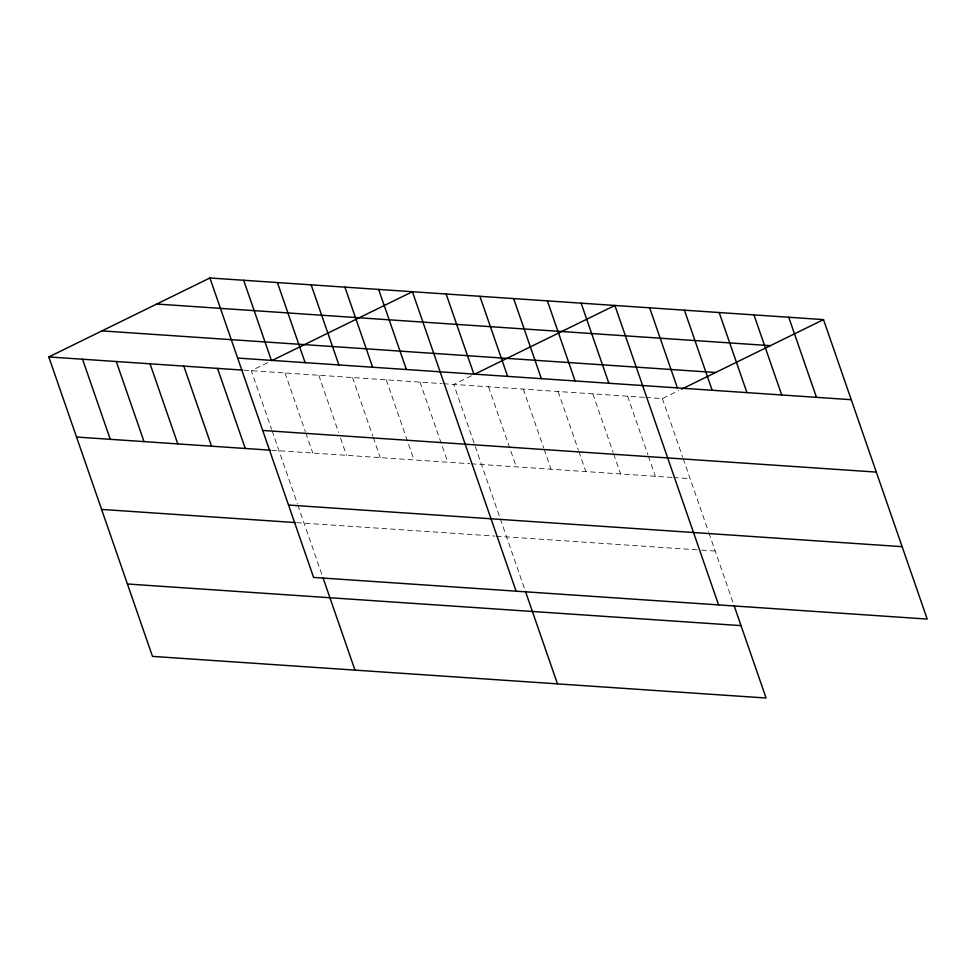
<?xml version="1.0" encoding="UTF-8"?>
<svg xmlns="http://www.w3.org/2000/svg" width="976" height="976" viewBox="0 0 976 976"><rect width="100%" height="100%" fill="white"/><g stroke="black" fill="none" stroke-linecap="round" stroke-linejoin="round"><path stroke-width="0.73" stroke-dasharray="4.88 3.66" d="M267.644 362.657L251.283 370.685L271.596 429.318M471.493 375.736L453.779 384.422L499.822 517.402M645.77 397.439L662.399 398.574L678.759 390.559M243.951 370.185L442.03 383.617M443.507 383.727L644.258 397.342M271.682 450.265L469.773 463.71M471.237 463.807L671.988 477.435M673.501 477.532L690.13 478.667M296.753 522.66L494.832 536.092M496.308 536.202L700.085 550.025M701.585 550.122L715.201 551.05M662.399 398.574L682.7 457.207M683.2 458.635L708.454 531.566M708.93 532.957L733.574 604.12M627.629 396.219L647.93 454.853M648.43 456.28L655.36 476.3M592.859 393.853L613.16 452.486M613.66 453.925L620.59 473.946M558.089 391.498L578.39 450.131M578.89 451.559L585.82 471.579M523.319 389.131L543.62 447.777M544.12 449.204L551.05 469.224M488.549 386.777L516.28 466.87M500.31 518.793L524.954 589.968M420.022 382.128L447.764 462.221M386.276 379.835L414.007 459.928M352.531 377.553L372.832 436.187M373.332 437.614L380.262 457.634M318.786 375.26L338.587 432.466M340.575 438.187L346.517 455.353M285.041 372.966L305.342 431.599M305.83 433.039L312.771 453.059M272.084 430.745L297.338 503.665M297.814 505.056L322.458 576.218"/><path stroke-width="1.46" d="M734.074 605.547L766.087 698.023L152.488 656.384L48.8 356.935L209.913 277.977L823.512 319.616L927.2 619.065L313.601 577.426L209.913 277.977M271.731 360.656L412.397 291.714L516.084 591.163M474.226 374.394L614.88 305.451L718.58 604.9M681.48 389.217L823.512 319.616M156.746 304.036L770.345 345.675M101.968 330.888L715.567 372.515M237.644 358.07L851.243 399.696M48.8 356.935L242.487 370.087M262.715 430.453L876.302 472.091M76.531 437.028L270.218 450.168M288.542 505.043L902.129 546.67M101.602 509.423L295.289 522.563M127.429 584.002L741.028 625.628M788.742 317.249L816.473 397.342M753.972 314.894L781.703 394.987M719.19 312.54L746.933 392.62M684.42 310.173L712.163 390.266M649.65 307.818L677.393 387.899M581.135 303.17L608.865 383.251M547.39 300.876L575.12 380.969M513.644 298.583L541.375 378.676M479.887 296.301L507.63 376.382M446.142 294.008L473.872 374.101M525.442 591.395L557.467 683.871M378.651 289.433L406.382 369.514M344.906 287.139L372.637 367.232M311.149 284.846L338.892 364.939M277.404 282.564L305.134 362.645M243.658 280.271L271.389 360.364M322.958 577.658L354.983 670.122M217.538 368.391L245.269 448.484M183.793 366.098L211.524 446.191M150.048 363.804L177.778 443.897M116.29 361.523L144.033 441.603M82.545 359.229L110.276 439.322"/></g></svg>
